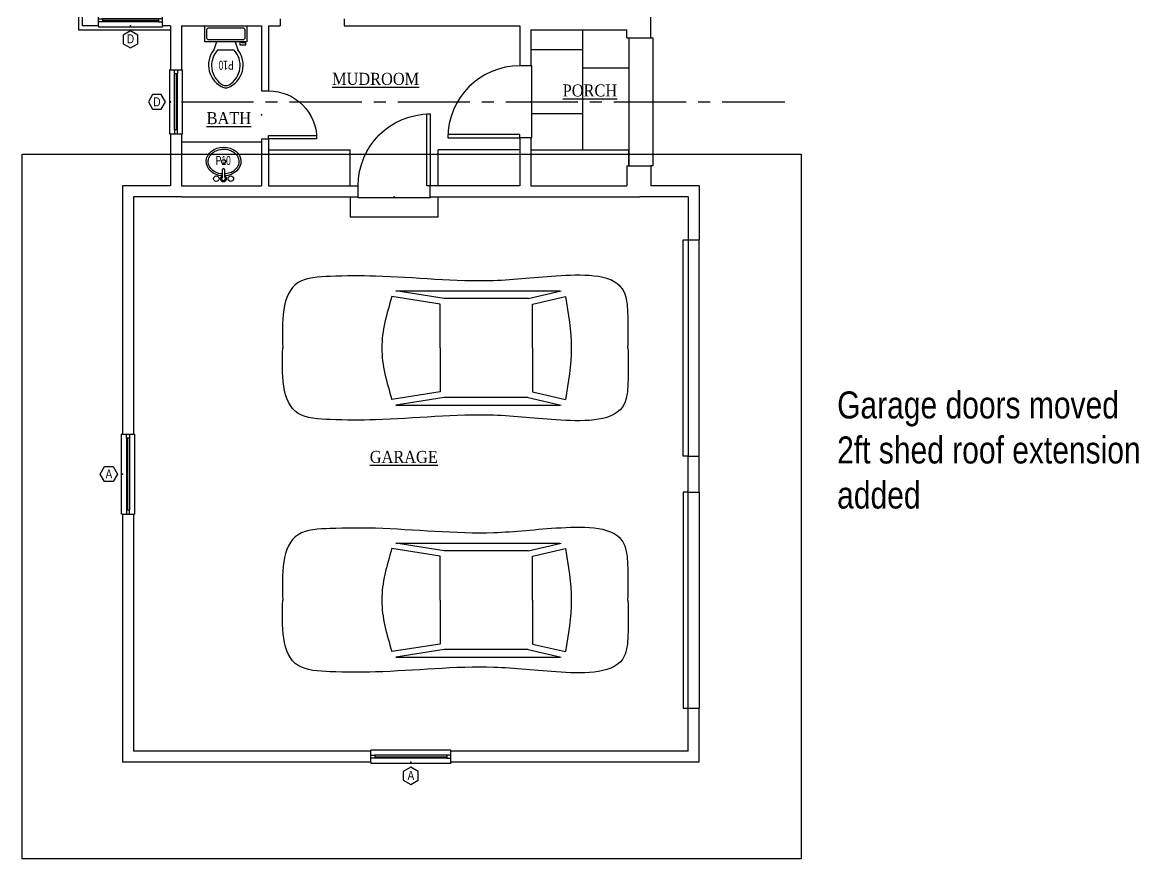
# Model space of a CAD drawing. Header units: inches. Extents: x 1902 to 78711, y -439399 to 11089.
# Drawn here: x 75959 to 76517, y 417 to 835 of the extents above; entities that cross this region are included whole.
import ezdxf
from ezdxf.enums import TextEntityAlignment as Align

# ---------------------------------------------------------------- set-up
doc = ezdxf.new("R2010")
doc.units = ezdxf.units.IN
doc.header["$LTSCALE"] = 48
doc.header["$MEASUREMENT"] = 0
doc.linetypes.add('CENTER2', pattern=[1.125, 0.75, -0.125, 0.125, -0.125])
doc.layers.add('0_NONPRINT', color=8, linetype='CONTINUOUS', plot=False)
for name, color, linetype in [('1WHITE', 7, 'CONTINUOUS'), ('2MAGENTA', 6, 'CONTINUOUS'), ('3BLUE', 5, 'CONTINUOUS'), ('4CYAN', 4, 'CONTINUOUS'), ('5GREEN', 3, 'CONTINUOUS'), ('6YELLOW', 2, 'CONTINUOUS'), ('A-DOOR', 5, 'CONTINUOUS'), ('A-GLAZ', 7, 'CONTINUOUS'), ('A-GLAZ-ANNO', 3, 'CONTINUOUS'), ('A-PAVERS', 8, 'CONTINUOUS'), ('A-PLUMBING FIXTURES', 3, 'CONTINUOUS'), ('A-PLUMBING NOTES', 6, 'CONTINUOUS'), ('A-ROOM NAME', 3, 'CONTINUOUS'), ('A-TEXT', 6, 'CONTINUOUS')]:
    doc.layers.add(name, color=color, linetype=linetype)
doc.styles.add('QUARTER', font='stylu.ttf', dxfattribs={"width": 0.83, "height": 4.5})
doc.styles.add('QUARTER CONDENSED', font='stylu.ttf', dxfattribs={"width": 0.7, "height": 4.5})
doc.styles.get("Standard").update_dxf_attribs({"font": 'times.ttf', "height": 6})

# ---------------------------------------------------------------- blocks, each defined once
blk = doc.blocks.new('DOOR_3-0ext')
at = {"layer": '6YELLOW', "ltscale": 0.25}
for p, q in [((-18, 0), (-18, -5.5)), ((18, 0), (18, -5.5))]:
    blk.add_line(p, q, dxfattribs=at)
at = {"layer": 'A-DOOR', "color": 6, "ltscale": 0.25}
for p, q in [((18, 0.5), (-18, 0.5)), ((-18, 0.5), (-18, 0)), ((18, 0), (18, 0.5))]:
    blk.add_line(p, q, dxfattribs=at)
at = {"layer": 'A-DOOR'}
blk.add_lwpolyline([(18, -41.5), (18, -5.5), (16.25, -5.5), (16.25, -41.5)], close=True, dxfattribs=at)
at = {"layer": 'A-DOOR', "color": 7}
blk.add_arc((18, -5.5), 36, 180, 270, dxfattribs=at)
at = {"layer": 'A-DOOR', "color": 8, "ltscale": 0.25}
blk.add_point((0, 0), dxfattribs=at)
blk = doc.blocks.new('ROOM NAME')
at = {"layer": 'A-ROOM NAME', "ltscale": 0.25, "width": 0.9, "flags": 12}
blk.add_attdef('%%UROOM', text='', height=6, dxfattribs=at).set_placement((0.97, 1.17), align=Align.MIDDLE_CENTER)
at = {"layer": 'A-ROOM NAME', "ltscale": 0.25, "style": 'QUARTER', "width": 0.83, "flags": 8}
for tag, p in [('FLOORING', (0.99, -9.06)), ('HEIGHT', (0.19, -16.7))]:
    blk.add_attdef(tag, text='', height=4.5, dxfattribs=at).set_placement(p, align=Align.MIDDLE_CENTER)
blk = doc.blocks.new('PLUMBING- TOILET plan')
at = {"layer": 'A-PLUMBING FIXTURES', "color": 6}
for p, q in [((-4.67, 8), (-6, 12)), ((4.67, 8), (6, 12))]:
    blk.add_line(p, q, dxfattribs=at)
at = {"layer": 'A-PLUMBING FIXTURES', "color": 7}
for p, q in [((4, 12), (-4, 12)), ((-7, 9.5), (-10, 9.5)), ((-10, 9.5), (-10, 8.5)), ((-10, 8.5), (-8, 8.5)), ((-8, 8.5), (-8, 8)), ((-7, 8), (-7, 9.5))]:
    blk.add_line(p, q, dxfattribs=at)
at = {"layer": 'A-PLUMBING FIXTURES', "color": 6}
blk.add_lwpolyline([(10.5, 8), (10.5, 0), (-10.5, 0), (-10.5, 8)], close=True, dxfattribs=at)
at = {"layer": 'A-PLUMBING FIXTURES', "color": 7, "ltscale": 0.25}
blk.add_lwpolyline([(-8.5, 7), (8.5, 7, -0.414214), (9.5, 6), (9.5, 2, -0.414214), (8.5, 1), (-8.5, 1, -0.414214), (-9.5, 2), (-9.5, 6, -0.414214)], format="xyb", close=True, dxfattribs=at)
at = {"layer": 'A-PLUMBING FIXTURES', "color": 6}
for centre, radius, start, end in [((3.52, 19.58), 12.17, 112.0286, 218.5309), ((0, 27), 4, 74.8605, 105.1395), ((-3.52, 19.58), 12.17, 321.4693, 67.9716)]:
    blk.add_arc(centre, radius, start, end, dxfattribs=at)
at = {"layer": 'A-PLUMBING FIXTURES', "color": 7}
for centre, radius, start, end in [((4.2, 19.82), 11.33, 121.0532, 223.6323), ((0, 25.88), 4, 65.7318, 114.2682), ((-4.2, 19.82), 11.33, 316.3679, 58.947)]:
    blk.add_arc(centre, radius, start, end, dxfattribs=at)
at = {"layer": 'A-PLUMBING NOTES', "ltscale": 0.25, "style": 'QUARTER CONDENSED', "width": 0.7, "flags": 8}
blk.add_attdef('P?', text='', height=4.5, dxfattribs=at).set_placement((-0.15, 19.72), align=Align.MIDDLE_CENTER)
blk = doc.blocks.new('DOOR_2-0')
at = {"layer": '5GREEN', "ltscale": 0.25}
for p, q in [((-12, 0), (-12, -3.5)), ((12, 0), (12, -3.5))]:
    blk.add_line(p, q, dxfattribs=at)
at = {"layer": 'A-DOOR'}
blk.add_lwpolyline([(12, -27.5), (12, -3.5), (10.25, -3.5), (10.25, -27.5)], close=True, dxfattribs=at)
at = {"layer": 'A-DOOR', "color": 7}
blk.add_arc((12, -3.5), 24, 180, 270, dxfattribs=at)
at = {"layer": 'A-DOOR', "color": 8, "ltscale": 0.25}
blk.add_point((0, 0), dxfattribs=at)
blk = doc.blocks.new('PLUMBING- SINK')
at = {"layer": 'A-PLUMBING FIXTURES', "color": 6}
for p, q in [((-0.5, 4.49), (-0.5, 8.13)), ((0.5, 8.13), (0.5, 4.49))]:
    blk.add_line(p, q, dxfattribs=at)
blk.add_lwpolyline([(-0.5, 5.96, -0.061262), (-2.92, 6.41, -0.089562), (-5.35, 7.7, -0.104678), (-7.07, 9.77, -0.118622), (-7.66, 12.07, -0.118622), (-7.14, 14.39, -0.104678), (-5.48, 16.49, -0.089562), (-3.08, 17.86, -0.081185), (-0.08, 18.39, -0.081185), (2.93, 17.94, -0.089562), (5.36, 16.65, -0.104678), (7.08, 14.59, -0.118622), (7.67, 12.28, -0.118622), (7.15, 9.97, -0.104678), (5.49, 7.86, -0.089562), (3.09, 6.49, -0.077112), (0.5, 5.99, -0.062741)], format="xyb", dxfattribs=at)
at = {"layer": 'A-PLUMBING FIXTURES', "color": 7}
blk.add_circle((0, 12.16), 1.02, dxfattribs=at)
at = {"layer": 'A-PLUMBING FIXTURES', "color": 6}
for centre in [(-3.63, 3.63), (3.62, 3.63)]:
    blk.add_circle(centre, 1.38, dxfattribs=at)
for centre, radius, start, end in [((0, 8.13), 0.5, 360, 180), ((0, 3.63), 1, 120.2446, 59.6569)]:
    blk.add_arc(centre, radius, start, end, dxfattribs=at)
at = {"layer": 'A-PLUMBING FIXTURES', "color": 7}
blk.add_arc((0, 3.63), 1.5, 109.6397, 70.3486, dxfattribs=at)
at = {"layer": 'A-PLUMBING FIXTURES', "color": 7, "extrusion": (0, 0, -1)}
blk.add_ellipse((0, 12.21), major_axis=(-8.67, -0.07), ratio=0.828621, start_param=4.776993, end_param=10.94473, dxfattribs=at)
at = {"layer": 'A-PLUMBING NOTES', "ltscale": 0.25, "style": 'QUARTER CONDENSED', "width": 0.7, "flags": 8}
blk.add_attdef('P?', text='', height=4.5, dxfattribs=at).set_placement((-0.15, 12.72), align=Align.MIDDLE_CENTER)
blk = doc.blocks.new('CAR')
at = {"layer": '1WHITE', "ltscale": 0.25}
for p, q in [((49.8, 24.7), (33.31, 28.5)), ((115.9, 28.5), (33.99, 28.5)), ((91.81, 24.7), (115.9, 28.5)), ((47.74, 21.95), (31.24, 25.75)), ((49.8, 24.7), (91.81, 24.7)), ((93.87, 21.95), (117.97, 25.75)), ((47.74, 0), (47.74, 21.95)), ((93.87, 0), (93.87, 21.95)), ((47.74, 0), (47.74, -21.95)), ((93.87, 0), (93.87, -21.95)), ((47.74, -21.95), (31.24, -25.75)), ((93.87, -21.95), (117.97, -25.75)), ((49.8, -24.7), (33.31, -28.5)), ((49.8, -24.7), (91.81, -24.7)), ((91.81, -24.7), (115.9, -28.5)), ((115.9, -28.5), (33.99, -28.5))]:
    blk.add_line(p, q, dxfattribs=at)
for points in [[(0, 0), (-0.15, 5.83), (-0.38, 15.02), (1.5, 36.99), (36.5, 36.59), (74.03, 31.61), (114.74, 36.24), (145.97, 36.01), (173.31, 34.59), (172.89, 12.52), (172.43, 0)], [(0, 0), (-0.15, -5.83), (-0.38, -15.02), (1.5, -36.99), (36.5, -36.59), (74.03, -31.61), (114.74, -36.24), (145.97, -36.01), (173.31, -34.59), (172.89, -12.52), (172.43, 0)]]:
    blk.add_open_spline(points, degree=3, knots=[0, 0, 0, 0, 18.838737, 29.677703, 63.951541, 99.511516, 161.650497, 185.522073, 202.571786, 237.934337, 237.934337, 237.934337, 237.934337], dxfattribs=at)
for points in [[(31.24, 25.75), (28.32, 0), (31.24, -25.75)], [(117.97, 25.75), (122.97, 0), (117.97, -25.75)]]:
    blk.add_spline(points, degree=3, dxfattribs=at)
blk = doc.blocks.new('WINDOW 3-4')
at = {"layer": '1WHITE', "ltscale": 0.25}
for p, q in [((-18, -2), (18, -2)), ((-18, -3.5), (18, -3.5))]:
    blk.add_line(p, q, dxfattribs=at)
at = {"layer": '6YELLOW'}
for p, q in [((-20, 0), (-20, -5.5)), ((20, 0), (20, -5.5))]:
    blk.add_line(p, q, dxfattribs=at)
at = {"layer": 'A-GLAZ', "color": 6}
for p, q in [((-20, 0), (-20, 0.5)), ((20, 0.5), (-20, 0.5)), ((20, 0), (20, 0.5)), ((-20, -5.5), (-20, -6)), ((20, -5.5), (20, -6)), ((-20, -6), (20, -6))]:
    blk.add_line(p, q, dxfattribs=at)
at = {"layer": 'A-GLAZ'}
blk.add_line((18, -2.75), (-18, -2.75), dxfattribs=at)
for points in [[(-20, -2), (-20, -3.5), (-18, -3.5), (-18, -2)], [(20, -2), (20, -3.5), (18, -3.5), (18, -2)]]:
    blk.add_lwpolyline(points, close=True, dxfattribs=at)
at = {"layer": 'A-GLAZ', "color": 8}
blk.add_point((0, 0), dxfattribs=at)
at = {"layer": 'A-GLAZ-ANNO', "color": 5}
blk.add_lwpolyline([(0, 2.5), (3.71, 4.64), (3.71, 8.93), (0, 11.07), (-3.71, 8.93), (-3.71, 4.64)], close=True, dxfattribs=at)
at = {"layer": 'A-GLAZ-ANNO', "ltscale": 0.25, "style": 'QUARTER', "width": 0.83, "flags": 8}
blk.add_attdef('A', text='', height=4.5, dxfattribs=at).set_placement((0, 6.78), align=Align.MIDDLE_CENTER)
blk = doc.blocks.new('WINDOW 2-8')
at = {"layer": '1WHITE', "ltscale": 0.25}
for p, q in [((-14, -2), (14, -2)), ((-14, -3.5), (14, -3.5))]:
    blk.add_line(p, q, dxfattribs=at)
at = {"layer": '6YELLOW'}
for p, q in [((-16, 0), (-16, -5.5)), ((16, 0), (16, -5.5))]:
    blk.add_line(p, q, dxfattribs=at)
at = {"layer": 'A-GLAZ', "color": 6}
for p, q in [((-16, 0), (-16, 0.5)), ((16, 0.5), (-16, 0.5)), ((16, 0), (16, 0.5)), ((-16, -5.5), (-16, -6)), ((16, -5.5), (16, -6)), ((-16, -6), (16, -6))]:
    blk.add_line(p, q, dxfattribs=at)
at = {"layer": 'A-GLAZ'}
blk.add_line((14, -2.75), (-14, -2.75), dxfattribs=at)
for points in [[(-16, -2), (-16, -3.5), (-14, -3.5), (-14, -2)], [(16, -2), (16, -3.5), (14, -3.5), (14, -2)]]:
    blk.add_lwpolyline(points, close=True, dxfattribs=at)
at = {"layer": 'A-GLAZ', "color": 8}
blk.add_point((0, 0), dxfattribs=at)
at = {"layer": 'A-GLAZ-ANNO', "color": 5}
blk.add_lwpolyline([(0, 2.5), (3.71, 4.64), (3.71, 8.93), (0, 11.07), (-3.71, 8.93), (-3.71, 4.64)], close=True, dxfattribs=at)
at = {"layer": 'A-GLAZ-ANNO', "ltscale": 0.25, "style": 'QUARTER', "width": 0.83, "flags": 8}
blk.add_attdef('A', text='', height=4.5, dxfattribs=at).set_placement((0, 6.78), align=Align.MIDDLE_CENTER)

msp = doc.modelspace()

# ---------------------------------------------------------------- linework, layer by layer
at = {"layer": '0_NONPRINT', "linetype": 'CENTER2'}
msp.add_line((76038.52, 795.17), (76339.84, 795.17), dxfattribs=at)
at = {"layer": '2MAGENTA'}
for p, q in [((76262.02, 827.17), (76262.02, 763.17)), ((76273.02, 827.17), (76274.02, 827.17)), ((76274.02, 827.17), (76274.02, 763.17)), ((76038.52, 775.17), (76078.52, 775.17)), ((76274.02, 763.17), (76273.02, 763.17)), ((76122.77, 747.67), (76122.77, 737.67)), ((76166.77, 737.67), (76166.77, 747.67)), ((76122.77, 737.67), (76166.77, 737.67)), ((76297.02, 618.17), (76297.02, 726.17)), ((76297.02, 600.17), (76297.02, 492.17))]:
    msp.add_line(p, q, dxfattribs=at)
at = {"layer": '3BLUE'}
for p in [(76213.02, 771.17), (76262.02, 763.17)]:
    msp.add_line(p, (76262.02, 771.17), dxfattribs=at)
at = {"layer": '3BLUE', "ltscale": 0.25}
msp.add_lwpolyline([(76033.02, 963.17), (75987.02, 963.17), (75987.02, 831.17), (76033.02, 831.17)], dxfattribs=at)
at = {"layer": '3BLUE'}
for points in [[(76291.52, 618.17), (76289.02, 618.17), (76289.02, 726.17), (76291.52, 726.17)], [(76291.52, 600.17), (76289.02, 600.17), (76289.02, 492.17), (76291.52, 492.17)]]:
    msp.add_lwpolyline(points, close=True, dxfattribs=at)
at = {"layer": '4CYAN'}
for p, q in [((76082.02, 771.17), (76122.77, 771.17)), ((76122.77, 753.17), (76122.77, 771.17)), ((76207.52, 771.17), (76166.77, 771.17)), ((76166.77, 753.17), (76166.77, 771.17))]:
    msp.add_line(p, q, dxfattribs=at)
at = {"layer": '5GREEN', "ltscale": 0.25}
for p, q in [((76087.77, 836.67), (76087.77, 833.17)), ((76119.77, 836.67), (76119.77, 833.17)), ((76033.02, 833.17), (76029.02, 833.17)), ((76038.52, 833.17), (76077.02, 833.17)), ((76038.52, 833.17), (76078.52, 833.17)), ((76082.02, 833.17), (76087.77, 833.17)), ((76119.77, 833.17), (76207.52, 833.17))]:
    msp.add_line(p, q, dxfattribs=at)
at = {"layer": '5GREEN'}
for p, q in [((76078.52, 833.17), (76078.52, 800.67)), ((76082.02, 833.17), (76082.02, 800.67)), ((76078.52, 776.67), (76078.52, 753.17)), ((76082.02, 776.67), (76082.02, 753.17))]:
    msp.add_line(p, q, dxfattribs=at)
at = {"layer": '6YELLOW'}
for p, q in [((76273.02, 827.17), (76273.02, 877.17)), ((75989.02, 833.17), (75989.02, 841.17)), ((75997.02, 833.17), (75989.02, 833.17)), ((76033.02, 833.17), (76033.02, 811.17)), ((76038.52, 833.17), (76038.52, 811.17)), ((76207.52, 833.17), (76207.52, 813.17)), ((76213.02, 831.17), (76261.02, 831.17)), ((76213.02, 831.17), (76213.02, 813.17)), ((76261.02, 827.17), (76261.02, 831.17)), ((76261.02, 827.17), (76273.02, 827.17)), ((76033.02, 779.17), (76033.02, 753.17)), ((76038.52, 779.17), (76038.52, 753.17)), ((76207.52, 777.17), (76207.52, 753.17)), ((76213.02, 777.17), (76213.02, 753.17)), ((76261.02, 763.17), (76261.02, 753.17)), ((76261.02, 763.17), (76273.02, 763.17)), ((76273.02, 763.17), (76273.02, 753.17)), ((76033.02, 753.17), (76009.02, 753.17)), ((76009.02, 753.17), (76009.02, 629.17)), ((76038.52, 753.17), (76078.52, 753.17)), ((76082.02, 753.17), (76126.77, 753.17)), ((76207.52, 753.17), (76162.77, 753.17)), ((76213.02, 753.17), (76261.02, 753.17)), ((76297.02, 753.17), (76273.02, 753.17)), ((76297.02, 753.17), (76297.02, 726.17)), ((76038.52, 747.67), (76014.52, 747.67)), ((76014.52, 747.67), (76014.52, 629.17)), ((76038.52, 747.67), (76126.77, 747.67)), ((76162.77, 747.67), (76267.52, 747.67)), ((76291.52, 747.67), (76267.52, 747.67)), ((76291.52, 747.67), (76291.52, 726.17)), ((76291.52, 726.17), (76297.02, 726.17)), ((76291.52, 618.17), (76297.02, 618.17)), ((76291.52, 600.17), (76297.02, 600.17)), ((76009.02, 589.17), (76009.02, 465.17)), ((76014.52, 589.17), (76014.52, 470.67)), ((76291.52, 492.17), (76297.02, 492.17)), ((76291.52, 470.67), (76291.52, 492.17)), ((76297.02, 465.17), (76297.02, 492.17)), ((76133.02, 470.67), (76014.52, 470.67)), ((76291.52, 470.67), (76173.02, 470.67)), ((76133.02, 465.17), (76009.02, 465.17)), ((76297.02, 465.17), (76173.02, 465.17))]:
    msp.add_line(p, q, dxfattribs=at)
for points in [[(76291.52, 600.17), (76291.52, 618.17)], [(76297.02, 600.17), (76297.02, 618.17)]]:
    msp.add_lwpolyline(points, dxfattribs=at)
at = {"layer": 'A-PAVERS', "ltscale": 0.25}
for p, q in [((76238.89, 831.17), (76238.89, 771.17)), ((76213.02, 821.26), (76238.89, 821.26)), ((76238.89, 812.17), (76262.02, 812.17))]:
    msp.add_line(p, q, dxfattribs=at)
at = {"layer": 'A-PAVERS'}
msp.add_line((76213.52, 789.34), (76238.89, 789.34), dxfattribs=at)
at = {"layer": 'A-TEXT', "color": 1}
msp.add_lwpolyline([(75958.99, 768.95), (76348.05, 768.95), (76348.05, 416.96), (75958.99, 416.96)], close=True, dxfattribs=at)

# ---------------------------------------------------------------- block references
at = {"layer": '1WHITE'}
ref = msp.add_blockref('WINDOW 2-8', (76013.02, 833.17), dxfattribs=dict(at, rotation=179.9999999999993))
ref.add_attrib('A', 'D', dxfattribs={"layer": 'A-GLAZ-ANNO', "ltscale": 0.25, "height": 4.5, "style": 'QUARTER', "width": 0.83}).set_placement((76013.02, 826.67), align=Align.MIDDLE_CENTER)
ref = msp.add_blockref('WINDOW 2-8', (76033.02, 795.17), dxfattribs=dict(at, rotation=90.00000000000087))
ref.add_attrib('A', 'D', dxfattribs={"layer": 'A-GLAZ-ANNO', "ltscale": 0.25, "height": 4.5, "style": 'QUARTER', "width": 0.83}).set_placement((76026.24, 795.17), align=Align.MIDDLE_CENTER)
at = {"layer": '1WHITE', "xscale": -1, "rotation": 90}
msp.add_blockref('DOOR_2-0', (76078.52, 788.67), dxfattribs=at)
at = {"layer": '1WHITE'}
msp.add_blockref('PLUMBING- SINK', (76059.52, 753.17), dxfattribs=at).add_auto_attribs({'P?': 'P10'})
at = {"layer": '1WHITE', "xscale": -1}
for p in [(76261.52, 672.17), (76261.52, 546.17)]:
    msp.add_blockref('CAR', p, dxfattribs=at)
at = {"layer": '1WHITE'}
ref = msp.add_blockref('WINDOW 3-4', (76009.02, 609.17), dxfattribs=dict(at, xscale=-1, rotation=90))
ref.add_attrib('A', 'A', dxfattribs={"layer": 'A-GLAZ-ANNO', "ltscale": 0.25, "height": 4.5, "style": 'QUARTER', "width": 0.83, "flags": 8}).set_placement((76002.24, 609.22), align=Align.MIDDLE_CENTER)
ref = msp.add_blockref('WINDOW 3-4', (76153.02, 465.17), dxfattribs=dict(at, rotation=180))
ref.add_attrib('A', 'A', dxfattribs={"layer": 'A-GLAZ-ANNO', "ltscale": 0.25, "height": 4.5, "style": 'QUARTER', "width": 0.83, "flags": 8}).set_placement((76153.08, 458.55), align=Align.MIDDLE_CENTER)
at = {"layer": '6YELLOW', "rotation": 180}
msp.add_blockref('PLUMBING- TOILET plan', (76060.65, 833.17), dxfattribs=at).add_auto_attribs({'P?': 'P10'})
at = {"layer": '6YELLOW', "rotation": 270}
msp.add_blockref('DOOR_3-0ext', (76213.02, 795.17), dxfattribs=at)
at = {"layer": '6YELLOW', "xscale": -1, "rotation": 180}
msp.add_blockref('DOOR_3-0ext', (76144.77, 747.67), dxfattribs=at)
at = {"layer": 'A-ROOM NAME'}
ref = msp.add_blockref('ROOM NAME', (76134.5, 805.51), dxfattribs=at)
ref.add_attrib('%%UROOM', '%%uMUDROOM', dxfattribs={"ltscale": 0.25, "height": 6, "width": 0.9}).set_placement((76135.47, 806.68), align=Align.MIDDLE_CENTER)
ref = msp.add_blockref('ROOM NAME', (76241.55, 799.7), dxfattribs=at)
ref.add_attrib('%%UROOM', '%%uPORCH', dxfattribs={"ltscale": 0.25, "height": 6, "width": 0.9}).set_placement((76242.52, 800.88), align=Align.MIDDLE_CENTER)
ref = msp.add_blockref('ROOM NAME', (76061.18, 785.86), dxfattribs=at)
ref.add_attrib('%%UROOM', '%%uBATH', dxfattribs={"ltscale": 0.25, "height": 6, "width": 0.9}).set_placement((76062.15, 787.04), align=Align.MIDDLE_CENTER)
ref = msp.add_blockref('ROOM NAME', (76150.62, 616.57), dxfattribs=dict(at, xscale=-1))
ref.add_attrib('%%UROOM', '%%uGARAGE', dxfattribs={"ltscale": 0.25, "height": 6, "width": 0.9}).set_placement((76149.55, 617.74), align=Align.MIDDLE_CENTER)

# ---------------------------------------------------------------- texts
at = {"layer": 'A-TEXT', "color": 1, "insert": (76366.02, 650.46), "char_height": 13.5, "attachment_point": 1, "style": 'QUARTER'}
msp.add_mtext_dynamic_manual_height_columns('Garage doors moved\\P2ft shed roof extension added', width=168.2609, gutter_width=22.5, heights=[0], dxfattribs=at)

doc.saveas('drawing.dxf')
